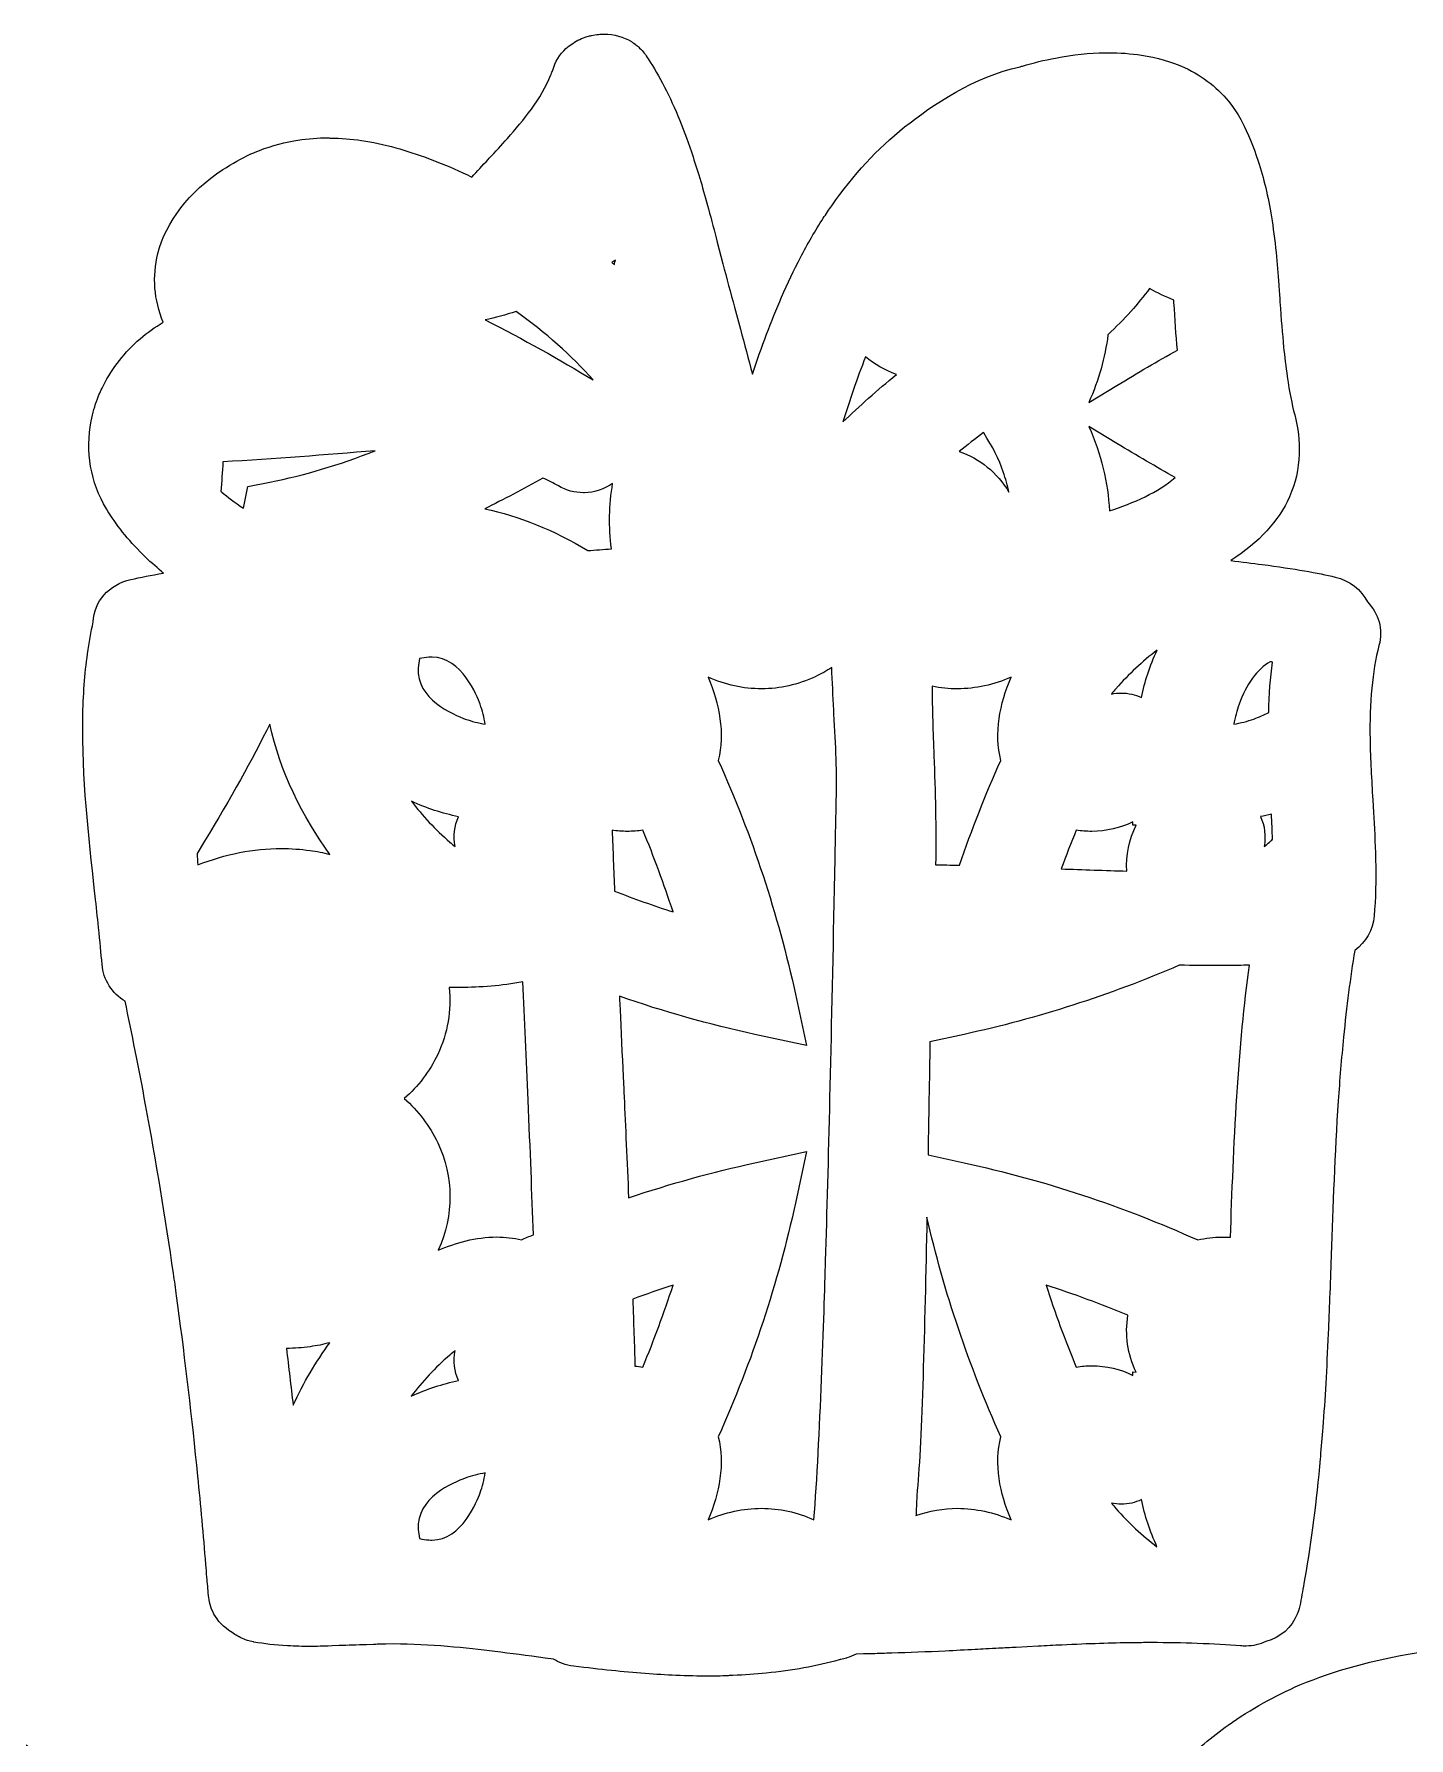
# Model space of a CAD drawing. Header units: inches. Extents: x -812 to 7891, y -3575 to 2748.
# Drawn here: x 1253 to 1658, y -3040 to -2538 of the extents above; entities that cross this region are included whole.
import ezdxf

# ---------------------------------------------------------------- set-up
doc = ezdxf.new("R2010")
doc.units = ezdxf.units.IN
doc.header["$MEASUREMENT"] = 0
doc.layers.add('Layer 1', color=7, linetype='Continuous')

# ---------------------------------------------------------------- blocks, each defined once
blk = doc.blocks.new('block 10')
at = {"layer": 'Layer 1', "lineweight": 0}
for points, knots in [([(1645.87, -2705.47), (1644.07, -2701.86), (1640.69, -2699.22), (1636.34, -2698.15), (1631.44, -2696.93), (1624.42, -2695.73), (1614.88, -2694.46), (1612.02, -2694.08), (1608.92, -2693.7), (1605.63, -2693.31), (1614.05, -2687.89), (1619.72, -2681.69), (1622.94, -2674.48), (1624.69, -2670.57), (1625.65, -2666.35), (1625.8, -2661.93), (1625.93, -2658.09), (1625.48, -2654.2), (1624.46, -2650.34), (1623.63, -2647.24), (1622.96, -2643.78), (1622.27, -2639.13), (1621.83, -2636.16), (1621.47, -2633.23), (1621.2, -2630.41), (1620.83, -2626.52), (1620.49, -2622.3), (1620.13, -2617.13), (1620.02, -2615.48), (1619.9, -2613.82), (1619.78, -2612.17), (1619.54, -2608.79), (1619.27, -2605.66), (1618.97, -2602.61), (1618.58, -2598.76), (1618.14, -2595.3), (1617.61, -2592.04), (1616.65, -2586.11), (1615.37, -2580.75), (1613.69, -2575.64), (1612.26, -2571.29), (1610.7, -2567.49), (1608.9, -2564.03), (1608, -2562.28), (1606.93, -2560.61), (1605.64, -2558.91), (1602.13, -2554.3), (1597.55, -2550.68), (1592.04, -2548.14), (1588.24, -2546.4), (1583.96, -2545.16), (1579.31, -2544.46), (1576.22, -2543.99), (1572.97, -2543.75), (1569.65, -2543.75), (1569.37, -2543.75), (1568.6, -2543.76), (1568.6, -2543.76), (1564.1, -2543.82), (1559.21, -2544.34), (1554.06, -2545.31), (1550.71, -2545.94), (1547.42, -2546.74), (1544.29, -2547.68), (1544.29, -2547.68), (1543.77, -2547.82), (1543.6, -2547.86), (1530.2, -2550.78), (1517.73, -2559.11), (1509.59, -2565.61), (1501.51, -2572.06), (1494.48, -2579.65), (1488.1, -2588.82), (1487.3, -2589.96), (1486.45, -2591.2), (1485.6, -2592.51), (1483.26, -2596.13), (1481.01, -2600.02), (1478.9, -2604.06), (1476.97, -2607.76), (1475.11, -2611.68), (1473.36, -2615.7), (1471.82, -2619.24), (1470.33, -2622.93), (1468.92, -2626.67), (1467.45, -2630.55), (1466.08, -2634.46), (1464.76, -2638.36), (1463.57, -2633.9), (1462.39, -2629.5), (1461.22, -2625.19), (1461.22, -2625.19), (1459.48, -2618.71), (1459.48, -2618.71), (1458.32, -2614.43), (1457.17, -2610.14), (1456.05, -2605.9), (1456.05, -2605.9), (1454.39, -2599.5), (1454.39, -2599.5), (1453.56, -2596.32), (1452.7, -2593.05), (1451.81, -2589.76), (1450.26, -2584.01), (1448.77, -2578.98), (1447.26, -2574.39), (1445.99, -2570.54), (1444.71, -2567.03), (1443.35, -2563.69), (1440.47, -2556.59), (1437.42, -2550.65), (1434.04, -2545.55), (1433.36, -2544.37), (1432.55, -2543.34), (1431.53, -2542.36), (1431.2, -2542.06), (1430.91, -2541.82), (1430.67, -2541.63), (1430.43, -2541.42), (1430.02, -2541.08), (1429.48, -2540.72), (1429.48, -2540.72), (1429.31, -2540.6), (1429.31, -2540.6), (1429.31, -2540.6), (1429.13, -2540.49), (1429.13, -2540.49), (1426.77, -2539.03), (1424, -2538.26), (1421.1, -2538.26), (1421.1, -2538.26), (1420.8, -2538.26), (1420.8, -2538.26), (1420.8, -2538.26), (1420.46, -2538.27), (1420.46, -2538.27), (1420.16, -2538.28), (1419.61, -2538.3), (1418.91, -2538.42), (1418.91, -2538.42), (1417.86, -2538.55), (1417.86, -2538.55), (1417.86, -2538.55), (1417.4, -2538.66), (1417.4, -2538.66), (1416.99, -2538.75), (1416.54, -2538.85), (1416.09, -2538.98), (1414.56, -2539.43), (1413.12, -2540.11), (1411.84, -2540.99), (1411.84, -2540.99), (1410.8, -2541.69), (1410.8, -2541.69), (1410.8, -2541.69), (1409.84, -2542.55), (1409.84, -2542.55), (1407.96, -2544.26), (1406.65, -2546.39), (1405.96, -2548.89), (1405.88, -2549.09), (1405.79, -2549.29), (1405.71, -2549.49), (1405.59, -2549.76), (1405.48, -2550.04), (1405.37, -2550.31), (1402.51, -2557.4), (1397.32, -2563.72), (1392.62, -2568.97), (1390.85, -2570.95), (1389.01, -2572.94), (1387.26, -2574.82), (1387.26, -2574.82), (1386.89, -2575.21), (1386.89, -2575.21), (1385.27, -2576.96), (1383.7, -2578.67), (1382.16, -2580.38), (1381.29, -2579.96), (1380.4, -2579.54), (1379.46, -2579.11), (1372.58, -2575.92), (1365.96, -2573.46), (1359.76, -2571.77), (1356.1, -2570.77), (1352.8, -2570.06), (1349.66, -2569.6), (1346.59, -2569.15), (1343.56, -2568.91), (1340.38, -2568.87), (1340.38, -2568.87), (1340.08, -2568.85), (1340.08, -2568.85), (1339.67, -2568.84), (1339.27, -2568.82), (1338.87, -2568.82), (1338.87, -2568.82), (1338.61, -2568.82), (1338.61, -2568.82), (1335.76, -2568.87), (1332.84, -2569.16), (1329.68, -2569.71), (1325.65, -2570.41), (1321.82, -2571.53), (1318.26, -2573.07), (1318.26, -2573.07), (1318.14, -2573.12), (1318.14, -2573.12), (1317.78, -2573.24), (1317.42, -2573.39), (1317.06, -2573.56), (1314.25, -2574.86), (1311.54, -2576.37), (1308.79, -2578.18), (1298.82, -2584.72), (1292.02, -2593.5), (1289.65, -2602.9), (1287.96, -2609.58), (1288.52, -2616.53), (1291.18, -2623.13), (1288.79, -2624.54), (1286.53, -2626.16), (1284.42, -2627.98), (1279.87, -2631.92), (1276.24, -2636.54), (1273.62, -2641.71), (1273.1, -2642.73), (1272.43, -2644.11), (1271.84, -2645.64), (1271.06, -2647.67), (1270.46, -2649.82), (1270, -2652.21), (1268.24, -2661.25), (1269.8, -2670.19), (1274.51, -2678.09), (1277.27, -2682.7), (1280.87, -2687.21), (1285.2, -2691.5), (1287.12, -2693.39), (1288.93, -2695.04), (1290.75, -2696.54), (1290.94, -2696.7), (1291.13, -2696.85), (1291.33, -2697.01), (1287.63, -2697.63), (1284.55, -2698.22), (1281.68, -2698.87), (1275.13, -2700.37), (1270.86, -2705.27), (1270.61, -2711.36), (1269.94, -2714.34), (1269.39, -2717.42), (1268.92, -2720.75), (1268.09, -2726.68), (1267.64, -2732.92), (1267.53, -2739.84), (1267.26, -2756.82), (1269.26, -2774.78), (1271.02, -2790.63), (1271.02, -2790.63), (1271.18, -2792.07), (1271.18, -2792.07), (1271.52, -2795.18), (1271.86, -2798.28), (1272.17, -2801.32), (1272.61, -2805.54), (1272.93, -2808.98), (1273.19, -2812.15), (1273.57, -2816.82), (1276.12, -2820.74), (1279.99, -2823.05), (1281.98, -2832.43), (1283.97, -2842.46), (1286.04, -2853.55), (1289.14, -2870.24), (1291.9, -2886.95), (1294.24, -2903.2), (1294.56, -2905.4), (1294.85, -2907.62), (1295.15, -2909.83), (1295.15, -2909.83), (1295.53, -2912.66), (1295.53, -2912.66), (1297.74, -2928.88), (1299.72, -2945.78), (1301.42, -2962.92), (1302.28, -2971.54), (1303.07, -2980.29), (1303.77, -2988.92), (1303.87, -2990.16), (1303.98, -2991.4), (1304.09, -2992.63), (1304.24, -2994.42), (1304.39, -2996.2), (1304.54, -2998.09), (1304.81, -3001.31), (1306.26, -3005.74), (1311.51, -3008.97), (1312.54, -3009.73), (1313.72, -3010.38), (1315.05, -3010.9), (1315.47, -3011.07), (1316.44, -3011.48), (1317.77, -3011.73), (1317.77, -3011.73), (1317.87, -3011.75), (1317.87, -3011.75), (1320.95, -3012.29), (1324.21, -3012.66), (1327.83, -3012.86), (1330.07, -3012.99), (1332.3, -3013.05), (1334.64, -3013.05), (1335.31, -3013.05), (1336, -3013.04), (1336.67, -3013.03), (1337.69, -3013.02), (1338.72, -3012.98), (1339.75, -3012.94), (1339.75, -3012.94), (1341, -3012.89), (1341, -3012.89), (1341, -3012.89), (1343.06, -3012.82), (1343.06, -3012.82), (1344.35, -3012.78), (1345.64, -3012.74), (1346.94, -3012.68), (1348.33, -3012.63), (1349.73, -3012.58), (1351.13, -3012.54), (1351.13, -3012.54), (1353.17, -3012.47), (1353.17, -3012.47), (1353.63, -3012.45), (1354.1, -3012.43), (1354.56, -3012.41), (1355.31, -3012.38), (1356.06, -3012.35), (1356.79, -3012.34), (1356.79, -3012.34), (1359.08, -3012.32), (1359.08, -3012.32), (1369.75, -3012.34), (1380.64, -3013.52), (1388.93, -3014.55), (1393.59, -3015.12), (1398.41, -3015.76), (1403.67, -3016.49), (1403.67, -3016.49), (1406.15, -3016.79), (1406.15, -3016.79), (1407.69, -3017.75), (1409.67, -3018.55), (1412.18, -3018.86), (1420.05, -3019.86), (1426.71, -3020.55), (1433.13, -3021.04), (1436.34, -3021.28), (1439.29, -3021.46), (1442.17, -3021.58), (1445.57, -3021.73), (1448.86, -3021.8), (1451.94, -3021.8), (1452.76, -3021.8), (1453.58, -3021.8), (1454.41, -3021.79), (1455.5, -3021.77), (1456.54, -3021.72), (1457.58, -3021.67), (1458.06, -3021.64), (1458.54, -3021.61), (1459.03, -3021.59), (1462.37, -3021.46), (1465.65, -3021.23), (1468.8, -3020.92), (1476.56, -3020.14), (1483.59, -3018.86), (1490.29, -3017.01), (1490.47, -3016.96), (1490.65, -3016.92), (1490.82, -3016.88), (1491.37, -3016.75), (1491.91, -3016.61), (1492.44, -3016.46), (1492.44, -3016.46), (1492.54, -3016.42), (1492.54, -3016.42), (1493.51, -3016.13), (1494.42, -3015.75), (1495.28, -3015.29), (1495.28, -3015.29), (1497.47, -3015.27), (1497.47, -3015.27), (1499.26, -3015.24), (1501.07, -3015.18), (1502.88, -3015.11), (1503.85, -3015.07), (1504.83, -3015.04), (1505.81, -3015.01), (1510.8, -3014.86), (1516.13, -3014.69), (1521.54, -3014.42), (1524.51, -3014.28), (1527.45, -3014.12), (1530.4, -3013.96), (1531.44, -3013.9), (1532.49, -3013.85), (1533.54, -3013.8), (1534.82, -3013.73), (1536.09, -3013.67), (1537.33, -3013.6), (1539.01, -3013.51), (1540.71, -3013.42), (1542.42, -3013.33), (1542.42, -3013.33), (1548.95, -3012.99), (1548.95, -3012.99), (1551.26, -3012.87), (1553.56, -3012.75), (1555.89, -3012.64), (1563.99, -3012.26), (1570.53, -3012.05), (1576.47, -3011.96), (1576.47, -3011.96), (1577.49, -3011.96), (1577.49, -3011.96), (1579.13, -3011.94), (1580.74, -3011.93), (1582.32, -3011.93), (1586.9, -3011.93), (1591.42, -3012.01), (1595.74, -3012.17), (1600.54, -3012.34), (1604.72, -3012.58), (1608.53, -3012.9), (1608.53, -3012.9), (1608.92, -3012.92), (1608.92, -3012.92), (1609.21, -3012.94), (1609.47, -3012.95), (1609.74, -3012.95), (1609.87, -3012.95), (1610.01, -3012.94), (1610.15, -3012.94), (1612.21, -3012.91), (1614.17, -3012.46), (1616, -3011.59), (1620.29, -3010.44), (1623.64, -3007.51), (1625.22, -3003.5), (1625.45, -3003), (1625.77, -3002.18), (1625.98, -3001.14), (1626.42, -2998.9), (1626.81, -2996.67), (1627.18, -2994.52), (1627.18, -2994.52), (1627.46, -2992.87), (1627.46, -2992.87), (1629.37, -2981.84), (1630.85, -2970.36), (1631.97, -2957.76), (1631.97, -2957.76), (1632.02, -2957.26), (1632.02, -2957.26), (1632.27, -2954.41), (1632.54, -2951.46), (1632.76, -2948.53), (1633.37, -2940.29), (1633.87, -2931.5), (1634.33, -2920.86), (1634.48, -2917.39), (1634.62, -2913.92), (1634.75, -2910.47), (1634.91, -2906.45), (1635.05, -2902.44), (1635.19, -2898.44), (1635.19, -2898.44), (1635.21, -2897.74), (1635.21, -2897.74), (1635.7, -2883.75), (1636.26, -2867.89), (1637.29, -2852.39), (1637.7, -2846.25), (1638.23, -2839.94), (1638.85, -2833.63), (1639.75, -2824.55), (1640.82, -2816.19), (1642.14, -2808.09), (1645.45, -2805.67), (1647.53, -2802.07), (1647.87, -2797.92), (1648.29, -2792.93), (1648.42, -2787.63), (1648.28, -2781.22), (1648.17, -2776.31), (1647.91, -2771.54), (1647.68, -2767.52), (1647.68, -2767.52), (1647.46, -2763.73), (1647.46, -2763.73), (1647.11, -2757.9), (1646.75, -2751.88), (1646.65, -2746.02), (1646.47, -2734.88), (1647.31, -2726.09), (1649.29, -2718.34), (1650.53, -2713.53), (1649.22, -2708.83), (1645.87, -2705.47)], [0, 0, 0, 0, 1, 1, 1, 2, 2, 2, 3, 3, 3, 4, 4, 4, 5, 5, 5, 6, 6, 6, 7, 7, 7, 8, 8, 8, 9, 9, 9, 10, 10, 10, 11, 11, 11, 12, 12, 12, 13, 13, 13, 14, 14, 14, 15, 15, 15, 16, 16, 16, 17, 17, 17, 18, 18, 18, 19, 19, 19, 20, 20, 20, 21, 21, 21, 22, 22, 22, 23, 23, 23, 24, 24, 24, 25, 25, 25, 26, 26, 26, 27, 27, 27, 28, 28, 28, 29, 29, 29, 30, 30, 30, 31, 31, 31, 32, 32, 32, 33, 33, 33, 34, 34, 34, 35, 35, 35, 36, 36, 36, 37, 37, 37, 38, 38, 38, 39, 39, 39, 40, 40, 40, 41, 41, 41, 42, 42, 42, 43, 43, 43, 44, 44, 44, 45, 45, 45, 46, 46, 46, 47, 47, 47, 48, 48, 48, 49, 49, 49, 50, 50, 50, 51, 51, 51, 52, 52, 52, 53, 53, 53, 54, 54, 54, 55, 55, 55, 56, 56, 56, 57, 57, 57, 58, 58, 58, 59, 59, 59, 60, 60, 60, 61, 61, 61, 62, 62, 62, 63, 63, 63, 64, 64, 64, 65, 65, 65, 66, 66, 66, 67, 67, 67, 68, 68, 68, 69, 69, 69, 70, 70, 70, 71, 71, 71, 72, 72, 72, 73, 73, 73, 74, 74, 74, 75, 75, 75, 76, 76, 76, 77, 77, 77, 78, 78, 78, 79, 79, 79, 80, 80, 80, 81, 81, 81, 82, 82, 82, 83, 83, 83, 84, 84, 84, 85, 85, 85, 86, 86, 86, 87, 87, 87, 88, 88, 88, 89, 89, 89, 90, 90, 90, 91, 91, 91, 92, 92, 92, 93, 93, 93, 94, 94, 94, 95, 95, 95, 96, 96, 96, 97, 97, 97, 98, 98, 98, 99, 99, 99, 100, 100, 100, 101, 101, 101, 102, 102, 102, 103, 103, 103, 104, 104, 104, 105, 105, 105, 106, 106, 106, 107, 107, 107, 108, 108, 108, 109, 109, 109, 110, 110, 110, 111, 111, 111, 112, 112, 112, 113, 113, 113, 114, 114, 114, 115, 115, 115, 116, 116, 116, 117, 117, 117, 118, 118, 118, 119, 119, 119, 120, 120, 120, 121, 121, 121, 122, 122, 122, 123, 123, 123, 124, 124, 124, 125, 125, 125, 126, 126, 126, 127, 127, 127, 128, 128, 128, 129, 129, 129, 130, 130, 130, 131, 131, 131, 132, 132, 132, 133, 133, 133, 134, 134, 134, 135, 135, 135, 136, 136, 136, 137, 137, 137, 138, 138, 138, 139, 139, 139, 140, 140, 140, 141, 141, 141, 142, 142, 142, 143, 143, 143, 144, 144, 144, 145, 145, 145, 146, 146, 146, 147, 147, 147, 148, 148, 148, 149, 149, 149, 150, 150, 150, 151, 151, 151, 152, 152, 152, 153, 153, 153, 154, 154, 154, 155, 155, 155, 156, 156, 156, 157, 157, 157, 158, 158, 158, 159, 159, 159, 160, 160, 160, 161, 161, 161, 162, 162, 162, 163, 163, 163, 164, 164, 164, 165, 165, 165, 166, 166, 166, 167, 167, 167, 168, 168, 168, 169, 169, 169, 170, 170, 170, 170]), ([(1424.44, -2604.8), (1424.31, -2605.24), (1424.2, -2605.68), (1424.09, -2606.12), (1423.86, -2605.93), (1423.62, -2605.74), (1423.38, -2605.55), (1423.73, -2605.3), (1424.09, -2605.05), (1424.44, -2604.8)], [0, 0, 0, 0, 1, 1, 1, 2, 2, 2, 3, 3, 3, 3]), ([(1572.11, -2641.71), (1572.11, -2641.71), (1563.81, -2646.76), (1563.81, -2646.76), (1566.77, -2640.09), (1568.63, -2633.49), (1569.45, -2626.82), (1574.37, -2622.18), (1578.43, -2617.66), (1581.69, -2613.2), (1584.06, -2614.45), (1586.46, -2615.6), (1588.86, -2616.65), (1588.87, -2616.81), (1588.91, -2617.35), (1588.91, -2617.35), (1589.2, -2622.19), (1589.48, -2626.85), (1589.91, -2631.33), (1584.14, -2634.54), (1578.27, -2637.97), (1572.11, -2641.71)], [0, 0, 0, 0, 1, 1, 1, 2, 2, 2, 3, 3, 3, 4, 4, 4, 5, 5, 5, 6, 6, 6, 7, 7, 7, 7]), ([(1386.01, -2622.45), (1389.02, -2621.81), (1392.07, -2620.97), (1395.17, -2619.94), (1403.75, -2626.07), (1411.52, -2632.99), (1417.84, -2640.11), (1407.97, -2634.16), (1397.32, -2628.06), (1386.01, -2622.45)], [0, 0, 0, 0, 1, 1, 1, 2, 2, 2, 3, 3, 3, 3]), ([(1507.16, -2638.51), (1501.5, -2643.1), (1496.29, -2647.87), (1491.36, -2652.49), (1493.38, -2646.15), (1495.57, -2639.66), (1498.04, -2633.33), (1500.69, -2635.44), (1503.75, -2637.19), (1507.16, -2638.51)], [0, 0, 0, 0, 1, 1, 1, 2, 2, 2, 3, 3, 3, 3]), ([(1572.11, -2658.81), (1578.06, -2662.42), (1583.72, -2665.73), (1589.22, -2668.81), (1584.43, -2673.18), (1576.95, -2676.35), (1569.88, -2678.65), (1569.52, -2670.34), (1567.51, -2662.09), (1563.81, -2653.77), (1563.81, -2653.77), (1572.11, -2658.81), (1572.11, -2658.81)], [0, 0, 0, 0, 1, 1, 1, 2, 2, 2, 3, 3, 3, 4, 4, 4, 4]), ([(1525.65, -2661.21), (1528.02, -2659.29), (1530.41, -2657.42), (1532.8, -2655.57), (1532.8, -2655.57), (1532.89, -2655.72), (1532.89, -2655.72), (1535.5, -2659.72), (1537.39, -2663.47), (1538.65, -2667.19), (1539.34, -2669.21), (1539.9, -2671.22), (1540.31, -2673.18), (1536.83, -2667.34), (1531.65, -2663.18), (1525.65, -2661.21)], [0, 0, 0, 0, 1, 1, 1, 2, 2, 2, 3, 3, 3, 4, 4, 4, 5, 5, 5, 5]), ([(1322.64, -2670.22), (1322.64, -2670.22), (1316.11, -2671.53), (1316.11, -2671.53), (1316.11, -2671.53), (1314.84, -2677.89), (1314.84, -2677.89), (1312.31, -2676.15), (1310.15, -2674.52), (1308.46, -2673.16), (1308.38, -2673.09), (1308.31, -2673.03), (1308.23, -2672.96), (1308.42, -2670.09), (1308.62, -2667.17), (1308.81, -2664.25), (1324.06, -2663.31), (1339.06, -2662.21), (1353.6, -2660.96), (1342.89, -2665.17), (1332.7, -2668.2), (1322.64, -2670.22)], [0, 0, 0, 0, 1, 1, 1, 2, 2, 2, 3, 3, 3, 4, 4, 4, 5, 5, 5, 6, 6, 6, 7, 7, 7, 7]), ([(1423.23, -2689.82), (1420.83, -2690.03), (1418.52, -2690.21), (1416.31, -2690.36), (1406.31, -2684.36), (1395.92, -2680.17), (1385.93, -2678.05), (1391.46, -2675.31), (1397.15, -2672.3), (1403.04, -2669), (1404.66, -2669.73), (1406.17, -2670.49), (1407.59, -2671.32), (1409.89, -2672.64), (1412.45, -2673.33), (1414.99, -2673.33), (1414.99, -2673.33), (1415.26, -2673.33), (1415.26, -2673.33), (1418.29, -2673.28), (1421.19, -2672.27), (1423.59, -2670.58), (1422.49, -2676.95), (1422.37, -2683.34), (1423.23, -2689.82)], [0, 0, 0, 0, 1, 1, 1, 2, 2, 2, 3, 3, 3, 4, 4, 4, 5, 5, 5, 6, 6, 6, 7, 7, 7, 8, 8, 8, 8]), ([(1366.35, -2724.87), (1366.42, -2723.96), (1366.54, -2723.05), (1366.71, -2722.13), (1367.63, -2721.96), (1368.54, -2721.84), (1369.45, -2721.77), (1369.76, -2721.74), (1370.08, -2721.73), (1370.38, -2721.73), (1379.15, -2721.73), (1383.71, -2733.29), (1384.54, -2735.61), (1385.21, -2737.5), (1385.7, -2739.49), (1386.06, -2741.48), (1384.07, -2741.12), (1382.08, -2740.63), (1380.19, -2739.96), (1376.75, -2738.73), (1365.6, -2734.03), (1366.35, -2724.87)], [0, 0, 0, 0, 1, 1, 1, 2, 2, 2, 3, 3, 3, 4, 4, 4, 5, 5, 5, 6, 6, 6, 7, 7, 7, 7]), ([(1579.32, -2733.62), (1577.5, -2732.76), (1575.48, -2732.3), (1573.4, -2732.3), (1572.43, -2732.3), (1571.47, -2732.4), (1570.53, -2732.59), (1570.94, -2732.06), (1571.37, -2731.53), (1571.82, -2731.02), (1575.57, -2726.73), (1579.63, -2722.93), (1583.95, -2719.67), (1581.81, -2724.24), (1580.34, -2728.95), (1579.32, -2733.62)], [0, 0, 0, 0, 1, 1, 1, 2, 2, 2, 3, 3, 3, 4, 4, 4, 5, 5, 5, 5]), ([(1616.81, -2738.02), (1615.43, -2738.76), (1613.95, -2739.41), (1612.42, -2739.96), (1610.53, -2740.63), (1608.54, -2741.12), (1606.54, -2741.49), (1606.9, -2739.49), (1607.39, -2737.5), (1608.07, -2735.61), (1610.14, -2729.79), (1613.55, -2725.2), (1617.25, -2723.09), (1617.48, -2723.13), (1617.7, -2723.17), (1617.92, -2723.21), (1617.31, -2727.79), (1616.95, -2732.66), (1616.81, -2738.02)], [0, 0, 0, 0, 1, 1, 1, 2, 2, 2, 3, 3, 3, 4, 4, 4, 5, 5, 5, 6, 6, 6, 6]), ([(1482.87, -2975.77), (1477.94, -2973.52), (1472.75, -2972.38), (1467.44, -2972.38), (1462.05, -2972.38), (1456.71, -2973.57), (1451.68, -2975.77), (1455.07, -2967.88), (1456.67, -2959.3), (1454.68, -2951.32), (1464.67, -2929.12), (1472.31, -2905.99), (1477.4, -2882.52), (1477.4, -2882.52), (1480.69, -2867.34), (1480.69, -2867.34), (1480.69, -2867.34), (1465.51, -2870.63), (1465.51, -2870.63), (1453.06, -2873.33), (1440.59, -2876.79), (1428.29, -2880.95), (1427.82, -2870.12), (1427.35, -2859.75), (1426.96, -2851.26), (1426.96, -2851.26), (1425.75, -2825.37), (1425.57, -2821.59), (1438.69, -2826.14), (1452.07, -2829.91), (1465.51, -2832.82), (1465.51, -2832.82), (1480.69, -2836.11), (1480.69, -2836.11), (1480.69, -2836.11), (1477.4, -2820.93), (1477.4, -2820.93), (1472.31, -2797.48), (1464.69, -2774.38), (1454.68, -2752.13), (1456.67, -2744.14), (1455.07, -2735.54), (1451.67, -2727.65), (1456.73, -2729.88), (1462.08, -2731.07), (1467.44, -2731.07), (1472.9, -2731.07), (1478.23, -2729.86), (1483.28, -2727.49), (1484.96, -2726.69), (1486.58, -2725.78), (1488.13, -2724.76), (1488.27, -2729.01), (1488.49, -2733.22), (1488.72, -2737.38), (1488.72, -2737.38), (1488.77, -2738.41), (1488.77, -2738.41), (1489.31, -2747.88), (1489.71, -2755.76), (1489.46, -2763.86), (1489.38, -2767.1), (1489.26, -2773.11), (1489.1, -2781.15), (1489.1, -2781.15), (1488.93, -2789.91), (1488.93, -2789.91), (1488.47, -2812.94), (1488.03, -2833.08), (1487.59, -2851.48), (1487.17, -2869.22), (1486.73, -2885.38), (1486.31, -2899.49), (1485.86, -2914.4), (1484.71, -2952.37), (1482.87, -2975.77)], [0, 0, 0, 0, 1, 1, 1, 2, 2, 2, 3, 3, 3, 4, 4, 4, 5, 5, 5, 6, 6, 6, 7, 7, 7, 8, 8, 8, 9, 9, 9, 10, 10, 10, 11, 11, 11, 12, 12, 12, 13, 13, 13, 14, 14, 14, 15, 15, 15, 16, 16, 16, 17, 17, 17, 18, 18, 18, 19, 19, 19, 20, 20, 20, 21, 21, 21, 22, 22, 22, 23, 23, 23, 24, 24, 24, 25, 25, 25, 25]), ([(1537.92, -2752.13), (1533.41, -2762.17), (1529.33, -2772.52), (1525.76, -2783.03), (1523.07, -2782.95), (1520.74, -2782.9), (1518.69, -2782.86), (1518.96, -2772.09), (1518.57, -2761.29), (1518.2, -2750.78), (1517.94, -2743.85), (1517.71, -2737.02), (1517.65, -2730.29), (1520.12, -2730.81), (1522.63, -2731.07), (1525.16, -2731.07), (1530.5, -2731.07), (1535.87, -2729.86), (1540.95, -2727.62), (1537.54, -2735.52), (1535.93, -2744.13), (1537.92, -2752.13)], [0, 0, 0, 0, 1, 1, 1, 2, 2, 2, 3, 3, 3, 4, 4, 4, 5, 5, 5, 6, 6, 6, 7, 7, 7, 7]), ([(1326.02, -2778.09), (1317.74, -2778.09), (1309.6, -2779.69), (1301.38, -2782.94), (1301.31, -2781.82), (1301.24, -2780.7), (1301.17, -2779.56), (1301.17, -2779.56), (1303.39, -2775.92), (1303.39, -2775.92), (1311.1, -2763.23), (1317.39, -2751.97), (1322.6, -2741.44), (1325.55, -2755.23), (1332.26, -2768.76), (1340.28, -2779.84), (1338.37, -2779.32), (1336.44, -2778.92), (1334.5, -2778.66), (1331.68, -2778.29), (1328.83, -2778.09), (1326.02, -2778.09)], [0, 0, 0, 0, 1, 1, 1, 2, 2, 2, 3, 3, 3, 4, 4, 4, 5, 5, 5, 6, 6, 6, 7, 7, 7, 7]), ([(1377.17, -2777.49), (1376.64, -2777.08), (1376.11, -2776.65), (1375.6, -2776.2), (1371.33, -2772.47), (1367.56, -2768.45), (1364.33, -2764.17), (1368.79, -2766.26), (1373.44, -2767.71), (1378.2, -2768.72), (1376.95, -2771.39), (1376.55, -2774.45), (1377.17, -2777.49)], [0, 0, 0, 0, 1, 1, 1, 2, 2, 2, 3, 3, 3, 4, 4, 4, 4]), ([(1614.39, -2768.69), (1615.48, -2768.46), (1616.55, -2768.21), (1617.63, -2767.93), (1617.74, -2770.36), (1617.85, -2772.85), (1617.94, -2775.37), (1617.63, -2775.65), (1617.32, -2775.93), (1617.01, -2776.2), (1616.49, -2776.65), (1615.97, -2777.08), (1615.44, -2777.49), (1616.05, -2774.44), (1615.66, -2771.37), (1614.39, -2768.69)], [0, 0, 0, 0, 1, 1, 1, 2, 2, 2, 3, 3, 3, 4, 4, 4, 5, 5, 5, 5]), ([(1427.92, -2773.05), (1429.46, -2773.05), (1430.98, -2772.92), (1432.48, -2772.67), (1435.76, -2780.56), (1438.73, -2788.62), (1441.37, -2796.78), (1435.61, -2794.91), (1429.87, -2792.86), (1424.17, -2790.64), (1423.91, -2784.61), (1423.65, -2778.58), (1423.42, -2772.68), (1424.89, -2772.92), (1426.39, -2773.05), (1427.92, -2773.05)], [0, 0, 0, 0, 1, 1, 1, 2, 2, 2, 3, 3, 3, 4, 4, 4, 5, 5, 5, 5]), ([(1575.01, -2784.74), (1568.62, -2784.55), (1562.1, -2784.32), (1555.69, -2784.08), (1557.11, -2780.2), (1558.6, -2776.39), (1560.14, -2772.67), (1561.63, -2772.92), (1563.15, -2773.05), (1564.69, -2773.05), (1569.01, -2773.05), (1573.18, -2772.03), (1576.82, -2770.23), (1576.82, -2770.23), (1576.8, -2771.22), (1576.8, -2771.22), (1576.8, -2771.22), (1577.77, -2771.21), (1577.77, -2771.21), (1575.69, -2775.41), (1574.77, -2780.11), (1575.01, -2784.74)], [0, 0, 0, 0, 1, 1, 1, 2, 2, 2, 3, 3, 3, 4, 4, 4, 5, 5, 5, 6, 6, 6, 7, 7, 7, 7]), ([(1595.9, -2893.35), (1573.7, -2883.35), (1550.58, -2875.72), (1527.1, -2870.63), (1527.1, -2870.63), (1516.47, -2868.33), (1516.47, -2868.33), (1516.55, -2863.57), (1516.75, -2851.89), (1516.75, -2851.89), (1516.85, -2846.1), (1516.95, -2840.39), (1517.04, -2835), (1517.04, -2835), (1527.1, -2832.82), (1527.1, -2832.82), (1548.6, -2828.16), (1569.91, -2821.31), (1590.47, -2812.47), (1594.54, -2812.51), (1598.18, -2812.53), (1601.56, -2812.53), (1604.35, -2812.53), (1607.02, -2812.52), (1609.53, -2812.48), (1610.08, -2812.48), (1610.61, -2812.47), (1611.13, -2812.46), (1609.55, -2824.02), (1608.36, -2836.55), (1607.44, -2851.09), (1606.53, -2865.29), (1605.99, -2879.7), (1605.53, -2892.57), (1604.73, -2892.52), (1603.94, -2892.49), (1603.16, -2892.49), (1600.64, -2892.49), (1598.21, -2892.78), (1595.9, -2893.35)], [0, 0, 0, 0, 1, 1, 1, 2, 2, 2, 3, 3, 3, 4, 4, 4, 5, 5, 5, 6, 6, 6, 7, 7, 7, 8, 8, 8, 9, 9, 9, 10, 10, 10, 11, 11, 11, 12, 12, 12, 13, 13, 13, 13]), ([(1396.71, -2893.35), (1394.39, -2892.77), (1391.96, -2892.48), (1389.43, -2892.48), (1383.29, -2892.48), (1377.37, -2894.17), (1372.24, -2896.39), (1376.85, -2885.96), (1376.82, -2874.85), (1372.06, -2864.74), (1369.71, -2859.73), (1366.3, -2855.31), (1362.21, -2851.72), (1366.3, -2848.13), (1369.71, -2843.72), (1372.06, -2838.7), (1375.02, -2832.43), (1376.13, -2825.73), (1375.43, -2819.04), (1376.53, -2819.04), (1377.63, -2819.03), (1378.66, -2819.01), (1384.53, -2818.94), (1390.94, -2818.62), (1397.13, -2817.33), (1397.64, -2828.34), (1398.18, -2840.16), (1398.69, -2852.15), (1399.32, -2866.8), (1399.82, -2879.85), (1400.23, -2891.8), (1399.02, -2892.32), (1397.85, -2892.84), (1396.71, -2893.35)], [0, 0, 0, 0, 1, 1, 1, 2, 2, 2, 3, 3, 3, 4, 4, 4, 5, 5, 5, 6, 6, 6, 7, 7, 7, 8, 8, 8, 9, 9, 9, 10, 10, 10, 11, 11, 11, 11]), ([(1513, -2972.51), (1513.08, -2970.44), (1513.17, -2968.48), (1513.31, -2967.01), (1514.68, -2952.16), (1515.51, -2919.54), (1516.14, -2886.68), (1521.2, -2908.72), (1528.52, -2930.42), (1537.92, -2951.32), (1535.93, -2959.31), (1537.54, -2967.91), (1540.94, -2975.8), (1535.86, -2973.57), (1530.51, -2972.38), (1525.15, -2972.38), (1520.98, -2972.38), (1516.88, -2973.09), (1512.92, -2974.48), (1512.92, -2974.41), (1513, -2972.51), (1513, -2972.51)], [0, 0, 0, 0, 1, 1, 1, 2, 2, 2, 3, 3, 3, 4, 4, 4, 5, 5, 5, 6, 6, 6, 7, 7, 7, 7]), ([(1432.48, -2930.78), (1431.71, -2930.65), (1430.94, -2930.56), (1430.16, -2930.49), (1429.97, -2924.38), (1429.75, -2917.84), (1429.49, -2910.79), (1433.44, -2909.33), (1437.4, -2907.96), (1441.37, -2906.67), (1438.73, -2914.83), (1435.76, -2922.88), (1432.48, -2930.78)], [0, 0, 0, 0, 1, 1, 1, 2, 2, 2, 3, 3, 3, 4, 4, 4, 4]), ([(1577.78, -2932.24), (1577.78, -2932.24), (1576.8, -2932.22), (1576.8, -2932.22), (1576.8, -2932.22), (1576.82, -2933.22), (1576.82, -2933.22), (1573.18, -2931.41), (1569.01, -2930.4), (1564.69, -2930.4), (1563.15, -2930.4), (1561.62, -2930.53), (1560.13, -2930.78), (1556.84, -2922.87), (1553.87, -2914.81), (1551.23, -2906.65), (1559.39, -2909.29), (1567.45, -2912.26), (1575.36, -2915.55), (1574.41, -2921.16), (1575.21, -2927.07), (1577.78, -2932.24)], [0, 0, 0, 0, 1, 1, 1, 2, 2, 2, 3, 3, 3, 4, 4, 4, 5, 5, 5, 6, 6, 6, 7, 7, 7, 7]), ([(1340.3, -2923.6), (1336.24, -2929.21), (1332.53, -2935.44), (1329.47, -2942.01), (1328.84, -2936.41), (1328.19, -2930.85), (1327.5, -2925.32), (1329.84, -2925.27), (1332.19, -2925.09), (1334.5, -2924.78), (1336.45, -2924.52), (1338.38, -2924.12), (1340.3, -2923.6)], [0, 0, 0, 0, 1, 1, 1, 2, 2, 2, 3, 3, 3, 4, 4, 4, 4]), ([(1378.2, -2934.74), (1373.53, -2935.76), (1368.82, -2937.23), (1364.25, -2939.37), (1367.5, -2935.06), (1371.3, -2931), (1375.6, -2927.24), (1376.11, -2926.79), (1376.63, -2926.36), (1377.17, -2925.95), (1376.55, -2929), (1376.95, -2932.06), (1378.2, -2934.74)], [0, 0, 0, 0, 1, 1, 1, 2, 2, 2, 3, 3, 3, 4, 4, 4, 4]), ([(1380.19, -2963.49), (1382.08, -2962.81), (1384.07, -2962.32), (1386.06, -2961.96), (1385.7, -2963.96), (1385.21, -2965.95), (1384.54, -2967.84), (1383.71, -2970.16), (1379.15, -2981.72), (1370.38, -2981.72), (1370.08, -2981.72), (1369.76, -2981.71), (1369.45, -2981.68), (1368.54, -2981.61), (1367.63, -2981.48), (1366.71, -2981.31), (1366.54, -2980.39), (1366.42, -2979.48), (1366.35, -2978.58), (1365.6, -2969.42), (1376.75, -2964.71), (1380.19, -2963.49)], [0, 0, 0, 0, 1, 1, 1, 2, 2, 2, 3, 3, 3, 4, 4, 4, 5, 5, 5, 6, 6, 6, 7, 7, 7, 7]), ([(1571.82, -2972.43), (1571.37, -2971.91), (1570.94, -2971.39), (1570.53, -2970.85), (1571.47, -2971.05), (1572.43, -2971.15), (1573.4, -2971.15), (1575.48, -2971.15), (1577.5, -2970.69), (1579.32, -2969.83), (1580.33, -2974.47), (1581.8, -2979.15), (1583.91, -2983.69), (1579.55, -2980.41), (1575.49, -2976.63), (1571.82, -2972.43)], [0, 0, 0, 0, 1, 1, 1, 2, 2, 2, 3, 3, 3, 4, 4, 4, 5, 5, 5, 5])]:
    blk.add_open_spline(points, degree=3, knots=knots, dxfattribs=at)
blk = doc.blocks.new('block 16')
at = {"layer": 'Layer 1', "lineweight": 0}
blk.add_open_spline([(1351.48, -3315.06), (1351.34, -3312.25), (1351.12, -3309.24), (1350.81, -3305.84), (1350.29, -3300.32), (1349.62, -3294.97), (1348.8, -3289.95), (1348.22, -3286.4), (1347.71, -3283.52), (1347.17, -3280.89), (1345.86, -3274.46), (1344.21, -3267.78), (1342.25, -3261.04), (1341.51, -3258.5), (1340.66, -3255.78), (1339.58, -3252.47), (1339.58, -3252.47), (1339.16, -3251.16), (1339.16, -3251.16), (1339.07, -3250.88), (1338.99, -3250.6), (1338.9, -3250.33), (1335.46, -3240.14), (1331.32, -3229.88), (1326.58, -3219.84), (1323.35, -3212.98), (1319.64, -3205.82), (1315.54, -3198.57), (1314.18, -3196.17), (1312.72, -3193.6), (1311.21, -3191.08), (1307.86, -3185.48), (1304.28, -3179.86), (1300.57, -3174.35), (1299.89, -3172.7), (1298.86, -3171.22), (1297.56, -3170.01), (1288.1, -3156.4), (1277.39, -3142.84), (1265.71, -3129.7), (1263.55, -3127.27), (1261.35, -3124.89), (1259.11, -3122.5), (1259.22, -3122.37), (1259.32, -3122.24), (1259.43, -3122.11), (1260.61, -3120.62), (1261.79, -3118.98), (1263.03, -3117.1), (1265.86, -3112.78), (1268.12, -3108.2), (1269.75, -3103.49), (1272.2, -3096.4), (1273.2, -3089.09), (1272.73, -3081.77), (1271.91, -3069.16), (1266.73, -3057.55), (1257.76, -3048.19), (1257.59, -3047.99), (1257.41, -3047.79), (1257.25, -3047.63), (1256.07, -3046.43), (1254.77, -3045.22), (1253.38, -3044.05), (1251.62, -3042.56), (1249.79, -3041.19), (1247.88, -3039.95), (1248.25, -3037.3), (1248.53, -3034.52), (1248.75, -3031.57), (1248.99, -3028.3), (1249.12, -3024.9), (1249.15, -3021.48), (1249.19, -3018.09), (1249.14, -3014.63), (1249.01, -3011.19), (1248.89, -3007.92), (1248.71, -3004.55), (1248.46, -3000.81), (1248.46, -3000.81), (1248.4, -2999.89), (1248.4, -2999.89), (1248.28, -2998.11), (1248.15, -2996.1), (1247.94, -2993.89), (1247.01, -2983.87), (1245.13, -2976.54), (1242.03, -2970.82), (1237.21, -2961.96), (1230.4, -2958.98), (1225.53, -2958.04), (1223.99, -2957.74), (1222.44, -2957.59), (1220.91, -2957.59), (1209.65, -2957.59), (1199.98, -2965.39), (1193.69, -2979.56), (1192.16, -2982.98), (1190.92, -2986.61), (1189.98, -2990.33), (1189.34, -2992.9), (1188.89, -2995.27), (1188.65, -2997.39), (1188.44, -2999.25), (1188.36, -3000.99), (1188.27, -3002.67), (1188.27, -3002.67), (1188.23, -3003.63), (1188.23, -3003.63), (1188.04, -3007.1), (1188, -3010.52), (1188.1, -3013.81), (1188.3, -3020.28), (1188.92, -3027.16), (1189.94, -3034.29), (1190.23, -3036.21), (1190.54, -3038.13), (1190.89, -3040), (1191.12, -3041.21), (1191.36, -3042.36), (1191.63, -3043.48), (1190.14, -3044.85), (1188.65, -3046.4), (1186.98, -3048.32), (1184.72, -3050.93), (1182.64, -3053.72), (1180.82, -3056.63), (1172.14, -3070.5), (1168.38, -3087.09), (1170.5, -3102.15), (1171.04, -3105.91), (1171.95, -3109.58), (1173.23, -3113.06), (1175.02, -3117.95), (1177.43, -3122.36), (1180.38, -3126.14), (1181.58, -3127.7), (1182.91, -3129.19), (1184.53, -3130.83), (1184.58, -3130.88), (1184.62, -3130.93), (1184.67, -3130.98), (1182.1, -3134), (1179.55, -3137.12), (1177.04, -3140.31), (1160.79, -3161.01), (1147.82, -3183.33), (1138.49, -3206.65), (1137.17, -3209.94), (1135.86, -3213.45), (1134.59, -3217.07), (1134.53, -3217.22), (1134.47, -3217.37), (1134.41, -3217.52), (1134.26, -3217.92), (1134.1, -3218.32), (1133.96, -3218.74), (1130.18, -3229.74), (1127.55, -3241.06), (1125.94, -3253.34), (1124.56, -3263.85), (1123.96, -3274.98), (1124.18, -3286.42), (1124.24, -3289.21), (1124.35, -3292.14), (1124.53, -3295.65), (1124.6, -3296.94), (1124.67, -3298.24), (1124.76, -3299.54), (1125.51, -3311.15), (1126.92, -3323.39), (1129.2, -3338.07), (1129.29, -3338.66), (1129.39, -3339.26), (1129.49, -3339.86), (1129.56, -3340.27), (1129.63, -3340.68), (1129.7, -3341.08), (1135.82, -3379.3), (1145.11, -3414.09), (1157.33, -3444.5), (1157.46, -3444.86), (1157.63, -3445.3), (1157.85, -3445.78), (1166.3, -3466.58), (1176.29, -3485.55), (1187.53, -3502.16), (1189.33, -3504.82), (1191.21, -3507.48), (1193.12, -3510.07), (1195.12, -3512.78), (1197.14, -3515.42), (1199.13, -3517.9), (1201.24, -3520.53), (1203.26, -3522.94), (1205.29, -3525.27), (1211.73, -3532.62), (1218.62, -3539.47), (1225.77, -3545.63), (1228.12, -3547.64), (1230.57, -3549.64), (1233.27, -3551.74), (1233.27, -3551.74), (1233.83, -3552.18), (1233.83, -3552.18), (1235.19, -3553.23), (1236.58, -3554.32), (1238.07, -3555.39), (1238.07, -3555.39), (1238.16, -3555.46), (1238.16, -3555.46), (1240.11, -3556.84), (1242.42, -3557.68), (1244.88, -3557.92), (1245.47, -3557.99), (1246.06, -3558.03), (1246.66, -3558.03), (1247.35, -3558.03), (1248.07, -3557.98), (1248.8, -3557.87), (1251.84, -3557.44), (1254.64, -3556.03), (1256.95, -3553.78), (1260.11, -3550.66), (1263.15, -3547.42), (1265.7, -3544.67), (1269.35, -3540.75), (1272.87, -3536.76), (1276.16, -3532.83), (1278.5, -3530.04), (1280.69, -3527.24), (1282.74, -3524.62), (1289.21, -3516.34), (1295.33, -3507.62), (1300.93, -3498.72), (1302.85, -3495.67), (1304.71, -3492.61), (1306.45, -3489.64), (1311.33, -3481.29), (1315.84, -3472.72), (1319.88, -3464.17), (1321.05, -3461.69), (1322.21, -3459.13), (1323.34, -3456.58), (1327.24, -3447.73), (1330.82, -3438.52), (1333.99, -3429.19), (1335.99, -3423.3), (1337.69, -3417.86), (1339.19, -3412.54), (1340.78, -3406.93), (1342.13, -3401.7), (1343.31, -3396.57), (1347.18, -3379.81), (1349.76, -3362.41), (1351, -3344.87), (1351, -3344.87), (1351.14, -3342.93), (1351.14, -3342.93), (1351.32, -3340.42), (1351.51, -3337.83), (1351.62, -3335.19), (1351.89, -3328.72), (1351.84, -3322.13), (1351.48, -3315.06)], degree=3, knots=[0, 0, 0, 0, 1, 1, 1, 2, 2, 2, 3, 3, 3, 4, 4, 4, 5, 5, 5, 6, 6, 6, 7, 7, 7, 8, 8, 8, 9, 9, 9, 10, 10, 10, 11, 11, 11, 12, 12, 12, 13, 13, 13, 14, 14, 14, 15, 15, 15, 16, 16, 16, 17, 17, 17, 18, 18, 18, 19, 19, 19, 20, 20, 20, 21, 21, 21, 22, 22, 22, 23, 23, 23, 24, 24, 24, 25, 25, 25, 26, 26, 26, 27, 27, 27, 28, 28, 28, 29, 29, 29, 30, 30, 30, 31, 31, 31, 32, 32, 32, 33, 33, 33, 34, 34, 34, 35, 35, 35, 36, 36, 36, 37, 37, 37, 38, 38, 38, 39, 39, 39, 40, 40, 40, 41, 41, 41, 42, 42, 42, 43, 43, 43, 44, 44, 44, 45, 45, 45, 46, 46, 46, 47, 47, 47, 48, 48, 48, 49, 49, 49, 50, 50, 50, 51, 51, 51, 52, 52, 52, 53, 53, 53, 54, 54, 54, 55, 55, 55, 56, 56, 56, 57, 57, 57, 58, 58, 58, 59, 59, 59, 60, 60, 60, 61, 61, 61, 62, 62, 62, 63, 63, 63, 64, 64, 64, 65, 65, 65, 66, 66, 66, 67, 67, 67, 68, 68, 68, 69, 69, 69, 70, 70, 70, 71, 71, 71, 72, 72, 72, 73, 73, 73, 74, 74, 74, 75, 75, 75, 76, 76, 76, 77, 77, 77, 78, 78, 78, 79, 79, 79, 80, 80, 80, 81, 81, 81, 82, 82, 82, 83, 83, 83, 84, 84, 84, 85, 85, 85, 86, 86, 86, 87, 87, 87, 88, 88, 88, 88], dxfattribs=at)
blk = doc.blocks.new('block 21')
at = {"layer": 'Layer 1', "lineweight": 0}
blk.add_open_spline([(1922.61, -3274.62), (1918.11, -3272.17), (1912.98, -3270.93), (1907.36, -3270.93), (1906.4, -3270.93), (1905.42, -3270.97), (1904.43, -3271.04), (1902, -3271.22), (1899.46, -3271.67), (1896.68, -3272.4), (1893.55, -3273.23), (1890.48, -3274.41), (1887.48, -3275.94), (1885.3, -3269.54), (1879.31, -3265.15), (1872.61, -3265.15), (1867.56, -3265.15), (1863.04, -3267.71), (1860.5, -3272), (1859.22, -3274.17), (1857.18, -3276.3), (1855.36, -3278.09), (1854.54, -3278.89), (1853.71, -3279.69), (1852.87, -3280.48), (1849.46, -3283.72), (1845.94, -3287.08), (1843.06, -3291.35), (1843.06, -3291.35), (1841.44, -3293.76), (1841.44, -3293.76), (1842.43, -3280.35), (1842.19, -3266.89), (1841.78, -3254.32), (1841.7, -3251.95), (1841.61, -3249.59), (1841.53, -3247.25), (1841.51, -3246.86), (1841.48, -3246.46), (1841.44, -3246.08), (1846.41, -3240.9), (1851.19, -3235.36), (1856.31, -3229.35), (1856.31, -3229.35), (1856.4, -3229.24), (1856.4, -3229.24), (1856.62, -3228.98), (1856.81, -3228.73), (1856.97, -3228.5), (1857.02, -3228.44), (1857.27, -3228.12), (1857.27, -3228.12), (1857.7, -3227.56), (1858.02, -3227.05), (1858.23, -3226.72), (1858.23, -3226.72), (1858.33, -3226.57), (1858.33, -3226.57), (1860.47, -3223.49), (1862.26, -3220.25), (1863.62, -3216.92), (1864.81, -3214.04), (1865.73, -3211), (1866.38, -3207.86), (1867.68, -3201.5), (1867.73, -3195.03), (1866.57, -3188.85), (1870.09, -3184.22), (1872.84, -3178.37), (1875.17, -3170.55), (1881.09, -3150.74), (1881.3, -3133.94), (1863.08, -3116.37), (1850.57, -3104.29), (1835.7, -3094.62), (1818.84, -3087.61), (1817.84, -3085.28), (1816.85, -3082.92), (1815.82, -3080.46), (1813.06, -3073.83), (1810.2, -3066.98), (1806.73, -3060.36), (1805.3, -3057.64), (1803.7, -3054.92), (1801.83, -3052.03), (1799.33, -3048.15), (1796.89, -3044.9), (1794.36, -3042.07), (1791.67, -3039.06), (1788.6, -3036.26), (1784.98, -3033.51), (1774.44, -3025.5), (1761.4, -3020.22), (1745.1, -3017.38), (1744.75, -3017.31), (1744.4, -3017.26), (1744.04, -3017.2), (1744.04, -3017.2), (1743.39, -3017.09), (1743.39, -3017.09), (1728.64, -3014.6), (1714.36, -3013.11), (1700.93, -3012.69), (1698.92, -3012.62), (1696.91, -3012.6), (1695.02, -3012.58), (1694.27, -3012.57), (1693.51, -3012.57), (1692.76, -3012.57), (1681.36, -3012.57), (1670.42, -3013.38), (1660.26, -3014.97), (1647.69, -3016.93), (1636.17, -3020.11), (1626, -3024.4), (1618.72, -3027.48), (1611.63, -3031.46), (1604.92, -3036.22), (1600.11, -3039.64), (1595.39, -3043.55), (1590.9, -3047.84), (1588.65, -3049.99), (1586.44, -3052.26), (1584.13, -3054.79), (1575.05, -3064.71), (1566.44, -3076.75), (1557.8, -3091.58), (1554.75, -3096.81), (1551.79, -3102.49), (1548.65, -3108.49), (1540.61, -3123.87), (1531.74, -3140.82), (1520.31, -3152.05), (1519.72, -3151.14), (1519.07, -3150.26), (1518.37, -3149.44), (1514.47, -3144.87), (1509.22, -3142.14), (1503.41, -3141.64), (1496.88, -3133.35), (1487.85, -3128.63), (1478.41, -3128.63), (1474.5, -3128.63), (1470.58, -3129.42), (1466.75, -3131), (1455.69, -3135.55), (1449.15, -3145.97), (1449.35, -3157.46), (1447.13, -3158.9), (1445.07, -3160.49), (1443.23, -3162.19), (1439.49, -3165.63), (1436.68, -3169.49), (1434.87, -3173.67), (1431.75, -3180.88), (1431.81, -3188.64), (1435.05, -3196.1), (1437.64, -3202.08), (1442.04, -3206.68), (1447.77, -3209.38), (1449.19, -3210.05), (1450.66, -3210.6), (1452.19, -3211.02), (1451.94, -3217.97), (1454.53, -3224.35), (1459.77, -3229.45), (1459.77, -3229.45), (1459.83, -3229.52), (1459.83, -3229.52), (1460.13, -3229.84), (1460.62, -3230.37), (1461.32, -3230.95), (1466.6, -3235.37), (1472.93, -3237.71), (1479.62, -3237.71), (1483.59, -3237.71), (1487.66, -3236.91), (1491.76, -3235.33), (1495.38, -3237.39), (1499.84, -3238.51), (1504.44, -3238.51), (1513.94, -3238.51), (1522.42, -3233.87), (1526.57, -3226.41), (1528.25, -3223.41), (1529.54, -3220.04), (1530.41, -3216.43), (1532.05, -3216.56), (1533.72, -3216.62), (1535.39, -3216.62), (1536.7, -3216.62), (1538.03, -3216.58), (1539.35, -3216.5), (1543.36, -3216.27), (1546.73, -3215.82), (1549.94, -3215.1), (1564.37, -3211.87), (1577.35, -3203.97), (1587.49, -3192.27), (1588.45, -3191.16), (1589.39, -3190.06), (1590.32, -3188.97), (1592.34, -3186.62), (1594.24, -3184.4), (1596.13, -3182.32), (1596.13, -3182.32), (1596.27, -3182.16), (1596.27, -3182.16), (1596.27, -3182.16), (1596.48, -3181.93), (1596.48, -3181.93), (1596.48, -3181.93), (1596.83, -3181.56), (1596.95, -3181.43), (1595.72, -3186.4), (1595.26, -3191.12), (1595.14, -3194.99), (1595.03, -3198.43), (1595.16, -3201.77), (1595.52, -3204.89), (1595.55, -3205.14), (1595.58, -3205.39), (1595.61, -3205.63), (1589.88, -3215.23), (1584.99, -3224.01), (1580.7, -3232.43), (1580.01, -3233.78), (1579.21, -3235.24), (1578.36, -3236.79), (1575.92, -3241.24), (1573.15, -3246.28), (1571.46, -3251.65), (1570.98, -3253.19), (1570.63, -3254.56), (1570.38, -3255.88), (1569.67, -3259.63), (1569.63, -3264.74), (1572.23, -3270.18), (1568.28, -3276.85), (1564.49, -3284.04), (1560.68, -3292.09), (1559.5, -3294.6), (1558.29, -3297.26), (1557.01, -3300.23), (1555.61, -3303.44), (1554.32, -3306.56), (1553.11, -3309.6), (1551.88, -3308.56), (1550.65, -3307.54), (1549.46, -3306.55), (1550.62, -3303.61), (1551.35, -3300.83), (1551.68, -3298.11), (1551.68, -3298.11), (1552.11, -3294.42), (1552.11, -3294.42), (1552.11, -3294.42), (1550.04, -3291.34), (1550.04, -3291.34), (1549.81, -3291), (1549.56, -3290.67), (1549.24, -3290.27), (1546.49, -3286.47), (1543.26, -3283.38), (1540.14, -3280.4), (1539.12, -3279.42), (1538.09, -3278.44), (1537.1, -3277.44), (1535.63, -3275.96), (1533.79, -3274.01), (1532.61, -3272), (1530.07, -3267.71), (1525.54, -3265.15), (1520.5, -3265.15), (1513.81, -3265.15), (1507.84, -3269.52), (1505.64, -3275.89), (1503.65, -3274.88), (1501.62, -3274.02), (1499.55, -3273.31), (1495.95, -3272.07), (1492.29, -3271.31), (1488.67, -3271.04), (1487.69, -3270.97), (1486.7, -3270.93), (1485.75, -3270.93), (1480.13, -3270.93), (1475, -3272.17), (1470.52, -3274.61), (1461.37, -3279.58), (1455.11, -3289.71), (1454.95, -3299.83), (1454.81, -3309.54), (1459.9, -3316.95), (1463.74, -3321.67), (1467.86, -3326.74), (1472.78, -3331.24), (1478.76, -3335.42), (1479.74, -3336.1), (1480.73, -3336.81), (1481.73, -3337.52), (1484.68, -3339.63), (1487.74, -3341.81), (1491.07, -3343.86), (1496.34, -3347.1), (1504.52, -3351.42), (1514.66, -3351.54), (1514.66, -3351.54), (1520.63, -3351.61), (1520.63, -3351.61), (1520.63, -3351.61), (1523.16, -3347.05), (1523.16, -3347.05), (1523.25, -3347.11), (1523.35, -3347.17), (1523.45, -3347.23), (1529.76, -3351.23), (1534.71, -3354.77), (1539.04, -3358.43), (1538.61, -3360.73), (1538.21, -3363.12), (1537.82, -3365.63), (1536.4, -3374.69), (1535.49, -3383.74), (1535.11, -3392.54), (1534.94, -3396.49), (1534.88, -3400.56), (1534.93, -3404.62), (1535.08, -3417.64), (1536.43, -3430.39), (1538.93, -3442.52), (1539.91, -3447.24), (1541.09, -3451.99), (1542.45, -3456.63), (1544.33, -3463.05), (1546.39, -3468.89), (1548.74, -3474.48), (1554.48, -3488.11), (1561.83, -3500.93), (1570.59, -3512.57), (1572.32, -3514.87), (1574.22, -3517.25), (1576.41, -3519.86), (1580.2, -3524.36), (1584.21, -3528.66), (1588.35, -3532.65), (1590.6, -3534.82), (1592.91, -3536.93), (1595.24, -3538.93), (1603.73, -3546.23), (1612.9, -3552.56), (1622.49, -3557.74), (1625.37, -3559.3), (1628.37, -3560.79), (1631.4, -3562.17), (1635.42, -3564.01), (1639.49, -3565.65), (1643.5, -3567.06), (1646.36, -3568.06), (1649.34, -3568.99), (1652.63, -3569.91), (1664.86, -3573.29), (1677.52, -3575.01), (1690.25, -3575.01), (1690.25, -3575.01), (1690.97, -3575.01), (1690.97, -3575.01), (1696.11, -3574.99), (1701.22, -3574.7), (1706.14, -3574.15), (1706.14, -3574.15), (1706.28, -3574.14), (1706.28, -3574.14), (1706.53, -3574.12), (1706.78, -3574.09), (1707.03, -3574.07), (1718.66, -3572.71), (1730.38, -3570.25), (1741.88, -3566.76), (1744.69, -3565.91), (1747.59, -3564.95), (1750.76, -3563.83), (1754.32, -3562.56), (1757.9, -3561.17), (1761.38, -3559.7), (1764.63, -3558.33), (1767.51, -3557.04), (1770.2, -3555.73), (1780.67, -3550.67), (1790.4, -3544.71), (1799.13, -3538.01), (1801.85, -3535.92), (1804.19, -3534.01), (1806.3, -3532.17), (1808.38, -3530.35), (1810.26, -3528.61), (1812.04, -3526.86), (1814.12, -3524.82), (1816.21, -3522.59), (1818.64, -3519.83), (1820.71, -3517.47), (1822.74, -3514.99), (1824.66, -3512.46), (1837.26, -3495.91), (1846.43, -3476.17), (1851.92, -3453.78), (1853.28, -3448.24), (1854.41, -3442.48), (1855.3, -3436.64), (1855.94, -3432.42), (1856.43, -3428.52), (1856.79, -3424.73), (1856.79, -3424.73), (1856.81, -3424.48), (1856.81, -3424.48), (1857.14, -3419.73), (1857.31, -3414.76), (1857.33, -3409.71), (1857.35, -3405.2), (1857.23, -3400.45), (1856.97, -3395.57), (1856.6, -3388.69), (1855.93, -3381.49), (1854.97, -3374.16), (1854.44, -3370.07), (1853.94, -3366.65), (1853.41, -3363.38), (1853.2, -3362.09), (1852.99, -3360.78), (1852.78, -3359.48), (1853.43, -3358.92), (1854.13, -3358.33), (1854.87, -3357.72), (1858.95, -3354.37), (1863.65, -3351.03), (1869.67, -3347.23), (1869.76, -3347.17), (1869.85, -3347.11), (1869.95, -3347.05), (1869.95, -3347.05), (1872.48, -3351.61), (1872.48, -3351.61), (1872.48, -3351.61), (1878.44, -3351.54), (1878.44, -3351.54), (1889.38, -3351.41), (1898.25, -3346.45), (1904.75, -3342.15), (1907.04, -3340.63), (1909.22, -3339.07), (1911.33, -3337.56), (1912.35, -3336.83), (1913.35, -3336.12), (1914.35, -3335.42), (1920.37, -3331.21), (1925.28, -3326.71), (1929.35, -3321.69), (1931.57, -3318.97), (1938.31, -3310.7), (1938.15, -3299.82), (1937.99, -3289.71), (1931.74, -3279.58), (1922.61, -3274.62)], degree=3, knots=[0, 0, 0, 0, 1, 1, 1, 2, 2, 2, 3, 3, 3, 4, 4, 4, 5, 5, 5, 6, 6, 6, 7, 7, 7, 8, 8, 8, 9, 9, 9, 10, 10, 10, 11, 11, 11, 12, 12, 12, 13, 13, 13, 14, 14, 14, 15, 15, 15, 16, 16, 16, 17, 17, 17, 18, 18, 18, 19, 19, 19, 20, 20, 20, 21, 21, 21, 22, 22, 22, 23, 23, 23, 24, 24, 24, 25, 25, 25, 26, 26, 26, 27, 27, 27, 28, 28, 28, 29, 29, 29, 30, 30, 30, 31, 31, 31, 32, 32, 32, 33, 33, 33, 34, 34, 34, 35, 35, 35, 36, 36, 36, 37, 37, 37, 38, 38, 38, 39, 39, 39, 40, 40, 40, 41, 41, 41, 42, 42, 42, 43, 43, 43, 44, 44, 44, 45, 45, 45, 46, 46, 46, 47, 47, 47, 48, 48, 48, 49, 49, 49, 50, 50, 50, 51, 51, 51, 52, 52, 52, 53, 53, 53, 54, 54, 54, 55, 55, 55, 56, 56, 56, 57, 57, 57, 58, 58, 58, 59, 59, 59, 60, 60, 60, 61, 61, 61, 62, 62, 62, 63, 63, 63, 64, 64, 64, 65, 65, 65, 66, 66, 66, 67, 67, 67, 68, 68, 68, 69, 69, 69, 70, 70, 70, 71, 71, 71, 72, 72, 72, 73, 73, 73, 74, 74, 74, 75, 75, 75, 76, 76, 76, 77, 77, 77, 78, 78, 78, 79, 79, 79, 80, 80, 80, 81, 81, 81, 82, 82, 82, 83, 83, 83, 84, 84, 84, 85, 85, 85, 86, 86, 86, 87, 87, 87, 88, 88, 88, 89, 89, 89, 90, 90, 90, 91, 91, 91, 92, 92, 92, 93, 93, 93, 94, 94, 94, 95, 95, 95, 96, 96, 96, 97, 97, 97, 98, 98, 98, 99, 99, 99, 100, 100, 100, 101, 101, 101, 102, 102, 102, 103, 103, 103, 104, 104, 104, 105, 105, 105, 106, 106, 106, 107, 107, 107, 108, 108, 108, 109, 109, 109, 110, 110, 110, 111, 111, 111, 112, 112, 112, 113, 113, 113, 114, 114, 114, 115, 115, 115, 116, 116, 116, 117, 117, 117, 118, 118, 118, 119, 119, 119, 120, 120, 120, 121, 121, 121, 122, 122, 122, 123, 123, 123, 124, 124, 124, 125, 125, 125, 126, 126, 126, 127, 127, 127, 128, 128, 128, 129, 129, 129, 130, 130, 130, 131, 131, 131, 132, 132, 132, 133, 133, 133, 134, 134, 134, 135, 135, 135, 136, 136, 136, 137, 137, 137, 138, 138, 138, 139, 139, 139, 140, 140, 140, 141, 141, 141, 142, 142, 142, 143, 143, 143, 144, 144, 144, 145, 145, 145, 146, 146, 146, 147, 147, 147, 148, 148, 148, 149, 149, 149, 150, 150, 150, 151, 151, 151, 152, 152, 152, 153, 153, 153, 154, 154, 154, 154], dxfattribs=at)

msp = doc.modelspace()

# ---------------------------------------------------------------- block references
at = {"layer": 'Layer 1'}
for name in ['block 10', 'block 16', 'block 21']:
    msp.add_blockref(name, (0, 0), dxfattribs=at)

doc.saveas('drawing.dxf')
